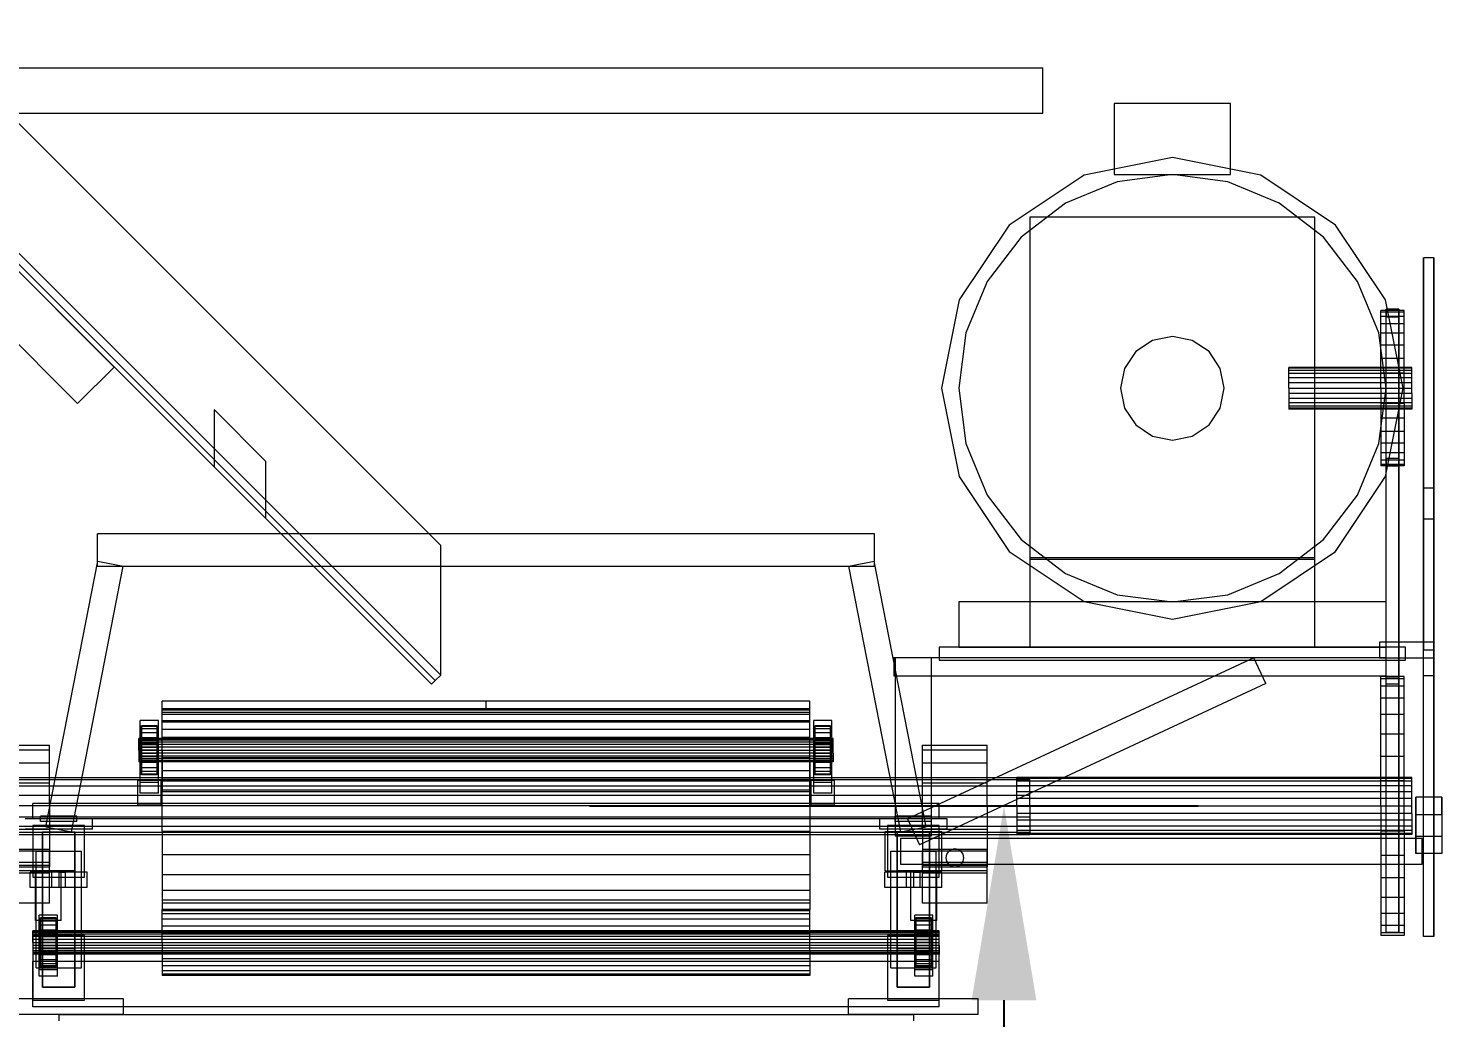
# Model space of a CAD drawing. Header units: millimetres. Extents: x -2500 to 58855, y -53268 to 6837.
# Drawn here: x 57764 to 58855, y 336 to 1100 of the extents above; entities that cross this region are included whole.
import ezdxf

# ---------------------------------------------------------------- set-up
doc = ezdxf.new("R2010")
doc.units = ezdxf.units.MM
for name, color, linetype, lineweight in [('COTAS_R', 1, 'Continuous', 0), ('lateral_C04', 7, 'Continuous', 0), ('lateral_secador', 7, 'Continuous', 0)]:
    doc.layers.add(name, color=color, linetype=linetype, lineweight=lineweight)
doc.dimstyles.new('R19_100', dxfattribs={"dimtxt": 250, "dimasz": 150, "dimexe": 150, "dimexo": 80, "dimgap": 100, "dimtad": 1, "dimtih": 1, "dimtoh": 1, "dimdsep": 46, "dimcen": 0.09, "dimadec": 0, "dimazin": 0, "dimtfac": 1, "dimtdec": 4, "dimtofl": 0, "dimtmove": 0, "dimatfit": 3, "dimfxl": 1, "dimtolj": 1, "dimtzin": 0, "dimarcsym": 0})

# ---------------------------------------------------------------- blocks, each defined once
blk = doc.blocks.new('*D12')
at = {"layer": 'COTAS_R', "color": 0, "lineweight": -2, "transparency": 16777216}
for p, q in [((58197.1, 500), (58667.1, 500)), ((58517.1, 150), (58517.1, 350)), ((58197.1, 0), (58667.1, 0))]:
    blk.add_line(p, q, dxfattribs=at)
at = {"layer": 'COTAS_R', "color": 0, "transparency": 16777216}
for points in [[(58492.1, 350), (58542.1, 350), (58517.1, 500)], [(58492.1, 150), (58542.1, 150), (58517.1, 0)]]:
    blk.add_solid(points, dxfattribs=at)
at = {"layer": 'Defpoints', "color": 0, "transparency": 16777216}
for p in [(58117.1, 500), (58517.1, 500), (58117.1, 0)]:
    blk.add_point(p, dxfattribs=at)
blk = doc.blocks.new('*D13')
at = {"layer": 'COTAS_R', "color": 0, "lineweight": -2, "transparency": 16777216}
for p, q in [((58197.1, 500), (58667.1, 500)), ((58517.1, 150), (58517.1, 350)), ((58197.1, 0), (58667.1, 0))]:
    blk.add_line(p, q, dxfattribs=at)
at = {"layer": 'COTAS_R', "color": 0, "transparency": 16777216}
for points in [[(58492.1, 350), (58542.1, 350), (58517.1, 500)], [(58492.1, 150), (58542.1, 150), (58517.1, 0)]]:
    blk.add_solid(points, dxfattribs=at)
at = {"layer": 'Defpoints', "color": 0, "transparency": 16777216}
for p in [(58117.1, 500), (58517.1, 500), (58117.1, 0)]:
    blk.add_point(p, dxfattribs=at)

msp = doc.modelspace()

# ---------------------------------------------------------------- linework, layer by layer
at = {"layer": 'lateral_C04'}
for p, q in [((58692.116, 1042.5), (58602.116, 1042.5)), ((58602.116, 1042.5), (58602.116, 987.5)), ((58692.116, 987.5), (58692.116, 1042.5)), ((58647.116, 1000.7), (58578.922, 987.135)), ((58715.31, 987.135), (58647.116, 1000.7)), ((58578.922, 987.135), (58521.109, 948.506)), ((58602.116, 987.5), (58692.116, 987.5)), ((58647.116, 987.5), (58604.411, 981.878)), ((58689.821, 981.878), (58647.116, 987.5)), ((58773.122, 948.506), (58715.31, 987.135)), ((58604.411, 981.878), (58564.616, 965.394)), ((58729.616, 965.394), (58689.821, 981.878)), ((58564.616, 965.394), (58530.443, 939.173)), ((58763.788, 939.173), (58729.616, 965.394)), ((58757.116, 954.5), (58537.116, 954.5)), ((58537.116, 954.5), (58537.116, 690.5)), ((58757.116, 690.5), (58757.116, 954.5)), ((58521.109, 948.506), (58482.481, 890.694)), ((58530.443, 939.173), (58504.222, 905)), ((58790.01, 905), (58763.788, 939.173)), ((58811.751, 890.694), (58773.122, 948.506)), ((58841.116, 923.259), (58841.116, 721.741)), ((58849.116, 923.259), (58841.116, 923.259)), ((58841.116, 600.759), (58841.116, 923.259)), ((58849.116, 721.741), (58849.116, 923.259)), ((58849.116, 923.259), (58849.116, 600.759)), ((58504.222, 905), (58487.738, 865.205)), ((58806.494, 865.205), (58790.01, 905)), ((58482.481, 890.694), (58468.916, 822.5)), ((58825.316, 822.5), (58811.751, 890.694)), ((58808.116, 881.347), (58808.116, 882.5)), ((58826.116, 882.5), (58808.116, 882.5)), ((58808.116, 877.933), (58808.116, 881.347)), ((58826.116, 881.347), (58808.116, 881.347)), ((58808.116, 872.388), (58808.116, 877.933)), ((58826.116, 877.933), (58808.116, 877.933)), ((58812.116, 883.537), (58812.116, 877.724)), ((58822.116, 883.537), (58812.116, 883.537)), ((58812.116, 599.791), (58812.116, 883.537)), ((58812.116, 877.724), (58822.116, 877.724)), ((58812.116, 593.978), (58812.116, 877.724)), ((58822.116, 877.724), (58822.116, 883.537)), ((58822.116, 883.537), (58822.116, 599.791)), ((58822.116, 593.978), (58822.116, 877.724)), ((58826.116, 881.347), (58826.116, 882.5)), ((58826.116, 877.933), (58826.116, 881.347)), ((58826.116, 872.388), (58826.116, 877.933)), ((58487.738, 865.205), (58482.116, 822.5)), ((58647.116, 862.5), (58631.809, 859.455)), ((58662.423, 859.455), (58647.116, 862.5)), ((58812.116, 822.5), (58806.494, 865.205)), ((58808.116, 864.926), (58808.116, 872.388)), ((58826.116, 872.388), (58808.116, 872.388)), ((58808.116, 855.834), (58808.116, 864.926)), ((58826.116, 864.926), (58808.116, 864.926)), ((58826.116, 864.926), (58826.116, 872.388)), ((58826.116, 855.834), (58826.116, 864.926)), ((58631.809, 859.455), (58618.832, 850.784)), ((58675.4, 850.784), (58662.423, 859.455)), ((58808.116, 845.461), (58808.116, 855.834)), ((58826.116, 855.834), (58808.116, 855.834)), ((58826.116, 845.461), (58826.116, 855.834)), ((58618.832, 850.784), (58610.161, 837.807)), ((58684.071, 837.807), (58675.4, 850.784)), ((58808.116, 834.205), (58808.116, 845.461)), ((58826.116, 845.461), (58808.116, 845.461)), ((58826.116, 834.205), (58826.116, 845.461)), ((58610.161, 837.807), (58607.116, 822.5)), ((58687.116, 822.5), (58684.071, 837.807)), ((58737.116, 837.955), (58737.116, 838.5)), ((58832.116, 838.5), (58737.116, 838.5)), ((58737.116, 836.356), (58737.116, 837.955)), ((58832.116, 837.955), (58737.116, 837.955)), ((58737.116, 833.814), (58737.116, 836.356)), ((58832.116, 836.356), (58737.116, 836.356)), ((58737.116, 830.5), (58737.116, 833.814)), ((58832.116, 833.814), (58737.116, 833.814)), ((58737.116, 826.641), (58737.116, 830.5)), ((58832.116, 830.5), (58737.116, 830.5)), ((58808.116, 822.5), (58808.116, 834.205)), ((58826.116, 834.205), (58808.116, 834.205)), ((58826.116, 822.5), (58826.116, 834.205)), ((58832.116, 837.955), (58832.116, 838.5)), ((58832.116, 836.356), (58832.116, 837.955)), ((58832.116, 833.814), (58832.116, 836.356)), ((58832.116, 830.5), (58832.116, 833.814)), ((58832.116, 826.641), (58832.116, 830.5)), ((58468.916, 822.5), (58482.481, 754.306)), ((58482.116, 822.5), (58487.738, 779.795)), ((58607.116, 822.5), (58610.161, 807.193)), ((58684.071, 807.193), (58687.116, 822.5)), ((58737.116, 822.5), (58737.116, 826.641)), ((58832.116, 826.641), (58737.116, 826.641)), ((58737.116, 822.5), (58737.116, 818.359)), ((58737.116, 822.5), (58832.116, 822.5)), ((58806.494, 779.795), (58812.116, 822.5)), ((58808.116, 822.5), (58808.116, 810.795)), ((58808.116, 822.5), (58826.116, 822.5)), ((58811.751, 754.306), (58825.316, 822.5)), ((58826.116, 810.795), (58826.116, 822.5)), ((58832.116, 822.5), (58832.116, 826.641)), ((58832.116, 818.359), (58832.116, 822.5)), ((58737.116, 818.359), (58737.116, 814.5)), ((58832.116, 818.359), (58737.116, 818.359)), ((58737.116, 814.5), (58737.116, 811.186)), ((58832.116, 814.5), (58737.116, 814.5)), ((58737.116, 811.186), (58737.116, 808.644)), ((58832.116, 811.186), (58737.116, 811.186)), ((58737.116, 808.644), (58737.116, 807.045)), ((58832.116, 808.644), (58737.116, 808.644)), ((58808.116, 810.795), (58808.116, 799.539)), ((58826.116, 810.795), (58808.116, 810.795)), ((58826.116, 810.795), (58826.116, 799.539)), ((58832.116, 818.359), (58832.116, 814.5)), ((58832.116, 814.5), (58832.116, 811.186)), ((58832.116, 811.186), (58832.116, 808.644)), ((58832.116, 808.644), (58832.116, 807.045)), ((58610.161, 807.193), (58618.832, 794.216)), ((58675.4, 794.216), (58684.071, 807.193)), ((58737.116, 807.045), (58737.116, 806.5)), ((58832.116, 807.045), (58737.116, 807.045)), ((58832.116, 806.5), (58737.116, 806.5)), ((58808.116, 799.539), (58808.116, 789.166)), ((58826.116, 799.539), (58808.116, 799.539)), ((58826.116, 799.539), (58826.116, 789.166)), ((58832.116, 807.045), (58832.116, 806.5)), ((58618.832, 794.216), (58631.809, 785.545)), ((58662.423, 785.545), (58675.4, 794.216)), ((58808.116, 789.166), (58808.116, 780.074)), ((58826.116, 789.166), (58808.116, 789.166)), ((58826.116, 789.166), (58826.116, 780.074)), ((58487.738, 779.795), (58504.222, 740)), ((58631.809, 785.545), (58647.116, 782.5)), ((58647.116, 782.5), (58662.423, 785.545)), ((58790.01, 740), (58806.494, 779.795)), ((58808.116, 780.074), (58808.116, 772.612)), ((58826.116, 780.074), (58808.116, 780.074)), ((58826.116, 780.074), (58826.116, 772.612)), ((58808.116, 772.612), (58808.116, 767.067)), ((58826.116, 772.612), (58808.116, 772.612)), ((58808.116, 767.067), (58808.116, 763.653)), ((58826.116, 767.067), (58808.116, 767.067)), ((58812.116, 768.395), (58812.116, 762.7)), ((58822.116, 768.395), (58812.116, 768.395)), ((58812.116, 407.927), (58812.116, 768.395)), ((58822.116, 762.7), (58822.116, 768.395)), ((58822.116, 768.395), (58822.116, 407.927)), ((58826.116, 772.612), (58826.116, 767.067)), ((58826.116, 767.067), (58826.116, 763.653)), ((58482.481, 754.306), (58521.109, 696.494)), ((58773.122, 696.494), (58811.751, 754.306)), ((58808.116, 763.653), (58808.116, 762.5)), ((58826.116, 763.653), (58808.116, 763.653)), ((58826.116, 762.5), (58808.116, 762.5)), ((58812.116, 762.7), (58822.116, 762.7)), ((58812.116, 402.232), (58812.116, 762.7)), ((58822.116, 402.232), (58822.116, 762.7)), ((58826.116, 763.653), (58826.116, 762.5)), ((58849.116, 745.5), (58841.116, 745.5)), ((58841.116, 745.5), (58841.116, 620.5)), ((58849.116, 620.5), (58849.116, 745.5)), ((58504.222, 740), (58530.443, 705.827)), ((58763.788, 705.827), (58790.01, 740)), ((58841.116, 721.741), (58849.116, 721.741)), ((58841.116, 399.241), (58841.116, 721.741)), ((58849.116, 399.241), (58849.116, 721.741)), ((58417.116, 710), (57817.116, 710)), ((57817.116, 685), (57817.116, 710)), ((58417.116, 685), (58417.116, 710)), ((58530.443, 705.827), (58564.616, 679.606)), ((58729.616, 679.606), (58763.788, 705.827)), ((57777.301, 483.915), (57817.301, 688.915)), ((57817.301, 688.915), (57836.931, 685.085)), ((58397.301, 685.085), (58416.931, 688.915)), ((58456.931, 483.915), (58416.931, 688.915)), ((58521.109, 696.494), (58578.922, 657.865)), ((58757.116, 691.5), (58537.116, 691.5)), ((58537.116, 691.5), (58537.116, 622.5)), ((58537.116, 690.5), (58757.116, 690.5)), ((58715.31, 657.865), (58773.122, 696.494)), ((58757.116, 622.5), (58757.116, 691.5)), ((57796.931, 480.085), (57836.931, 685.085)), ((58417.116, 685), (57817.116, 685)), ((58437.301, 480.085), (58397.301, 685.085)), ((58564.616, 679.606), (58604.411, 663.122)), ((58689.821, 663.122), (58729.616, 679.606)), ((58812.116, 657.5), (58482.116, 657.5)), ((58482.116, 657.5), (58482.116, 622.5)), ((58578.922, 657.865), (58647.116, 644.3)), ((58604.411, 663.122), (58647.116, 657.5)), ((58647.116, 657.5), (58689.821, 663.122)), ((58647.116, 644.3), (58715.31, 657.865)), ((58812.116, 622.5), (58812.116, 657.5)), ((58827.116, 622.5), (58467.116, 622.5)), ((58467.116, 622.5), (58467.116, 612.5)), ((58482.116, 622.5), (58812.116, 622.5)), ((58537.116, 622.5), (58757.116, 622.5)), ((58849.116, 626.5), (58807.116, 626.5)), ((58807.116, 626.5), (58807.116, 614.5)), ((58827.116, 612.5), (58827.116, 622.5)), ((58849.116, 614.5), (58849.116, 626.5)), ((58812.116, 614.5), (58432.116, 614.5)), ((58432.116, 614.5), (58432.116, 600.5)), ((58461.116, 614.5), (58433.116, 614.5)), ((58433.116, 614.5), (58433.116, 477)), ((58709.974, 614.473), (58442.474, 489.973)), ((58461.116, 477), (58461.116, 614.5)), ((58467.116, 612.5), (58827.116, 612.5)), ((58719.257, 594.527), (58709.974, 614.473)), ((58807.116, 614.5), (58849.116, 614.5)), ((58812.116, 600.5), (58812.116, 614.5)), ((58841.116, 620.5), (58849.116, 620.5)), ((58432.116, 600.5), (58812.116, 600.5)), ((58841.116, 399.241), (58841.116, 600.759)), ((58841.116, 600.759), (58849.116, 600.759)), ((58849.116, 600.759), (58849.116, 399.241)), ((58719.257, 594.527), (58451.757, 470.027)), ((58808.116, 598.079), (58808.116, 600)), ((58826.116, 600), (58808.116, 600)), ((58808.116, 592.388), (58808.116, 598.079)), ((58826.116, 598.079), (58808.116, 598.079)), ((58808.116, 583.147), (58808.116, 592.388)), ((58826.116, 592.388), (58808.116, 592.388)), ((58812.116, 593.978), (58812.116, 599.791)), ((58812.116, 599.791), (58822.116, 599.791)), ((58822.116, 593.978), (58812.116, 593.978)), ((58822.116, 599.791), (58822.116, 593.978)), ((58826.116, 598.079), (58826.116, 600)), ((58826.116, 592.388), (58826.116, 598.079)), ((58826.116, 583.147), (58826.116, 592.388)), ((58117.116, 581), (57867.116, 581)), ((57867.116, 575), (57867.116, 581)), ((58367.116, 581), (58117.116, 581)), ((58117.116, 575), (58117.116, 581)), ((58367.116, 575), (58367.116, 581)), ((58808.116, 570.711), (58808.116, 583.147)), ((58826.116, 583.147), (58808.116, 583.147)), ((58826.116, 570.711), (58826.116, 583.147)), ((58117.116, 575), (57867.116, 575)), ((57867.116, 572.444), (57867.116, 575)), ((57867.116, 575), (58367.116, 575)), ((57867.116, 573.91), (57867.116, 575)), ((57867.116, 570.713), (57867.116, 573.91)), ((58367.116, 573.91), (57867.116, 573.91)), ((57867.116, 564.952), (57867.116, 572.444)), ((57867.116, 572.444), (58367.116, 572.444)), ((57867.116, 565.627), (57867.116, 570.713)), ((58367.116, 570.713), (57867.116, 570.713)), ((58367.116, 575), (58117.116, 575)), ((58367.116, 572.444), (58367.116, 575)), ((58367.116, 573.91), (58367.116, 575)), ((58367.116, 570.713), (58367.116, 573.91)), ((58367.116, 564.952), (58367.116, 572.444)), ((58367.116, 565.627), (58367.116, 570.713)), ((58808.116, 555.557), (58808.116, 570.711)), ((58826.116, 570.711), (58808.116, 570.711)), ((58826.116, 555.557), (58826.116, 570.711)), ((57864.116, 566), (57850.116, 566)), ((57850.116, 518), (57850.116, 566)), ((57851.116, 561.353), (57851.116, 562)), ((57851.116, 562), (57851.116, 552)), ((57863.116, 562), (57851.116, 562)), ((57851.116, 559.454), (57851.116, 561.353)), ((57851.116, 561.353), (57851.116, 551.693)), ((57863.116, 561.353), (57851.116, 561.353)), ((57851.116, 556.435), (57851.116, 559.454)), ((57851.116, 559.454), (57851.116, 550.794)), ((57863.116, 559.454), (57851.116, 559.454)), ((57863.116, 552), (57863.116, 562)), ((57863.116, 562), (57863.116, 561.353)), ((57863.116, 551.693), (57863.116, 561.353)), ((57863.116, 561.353), (57863.116, 559.454)), ((57863.116, 550.794), (57863.116, 559.454)), ((57863.116, 559.454), (57863.116, 556.435)), ((57864.116, 518), (57864.116, 566)), ((57867.116, 559), (57867.116, 565.627)), ((58367.116, 565.627), (57867.116, 565.627)), ((57867.116, 553.033), (57867.116, 564.952)), ((57867.116, 564.952), (58367.116, 564.952)), ((57867.116, 551.282), (57867.116, 559)), ((58367.116, 559), (57867.116, 559)), ((58367.116, 559), (58367.116, 565.627)), ((58367.116, 553.033), (58367.116, 564.952)), ((58367.116, 551.282), (58367.116, 559)), ((58384.116, 566), (58370.116, 566)), ((58370.116, 518), (58370.116, 566)), ((58371.116, 561.353), (58371.116, 562)), ((58371.116, 562), (58371.116, 552)), ((58383.116, 562), (58371.116, 562)), ((58371.116, 559.454), (58371.116, 561.353)), ((58371.116, 561.353), (58371.116, 551.693)), ((58383.116, 561.353), (58371.116, 561.353)), ((58371.116, 556.435), (58371.116, 559.454)), ((58371.116, 559.454), (58371.116, 550.794)), ((58383.116, 559.454), (58371.116, 559.454)), ((58383.116, 552), (58383.116, 562)), ((58383.116, 562), (58383.116, 561.353)), ((58383.116, 551.693), (58383.116, 561.353)), ((58383.116, 561.353), (58383.116, 559.454)), ((58383.116, 550.794), (58383.116, 559.454)), ((58383.116, 559.454), (58383.116, 556.435)), ((58384.116, 518), (58384.116, 566)), ((57730.116, 547), (57780.116, 547)), ((57780.116, 543.422), (57780.116, 547)), ((57849.116, 551.693), (57849.116, 552)), ((58385.116, 552), (57849.116, 552)), ((57849.116, 550.794), (57849.116, 551.693)), ((58385.116, 551.693), (57849.116, 551.693)), ((57849.116, 549.364), (57849.116, 550.794)), ((58385.116, 550.794), (57849.116, 550.794)), ((57849.116, 547.5), (57849.116, 549.364)), ((58385.116, 549.364), (57849.116, 549.364)), ((57849.116, 545.329), (57849.116, 547.5)), ((58385.116, 547.5), (57849.116, 547.5)), ((57851.116, 552.5), (57851.116, 556.435)), ((57851.116, 556.435), (57851.116, 549.364)), ((57863.116, 556.435), (57851.116, 556.435)), ((57851.116, 547.918), (57851.116, 552.5)), ((57851.116, 552.5), (57851.116, 547.5)), ((57863.116, 552.5), (57851.116, 552.5)), ((57851.116, 552), (57851.116, 551.693)), ((57851.116, 552), (57863.116, 552)), ((57851.116, 551.693), (57851.116, 550.794)), ((57851.116, 551.693), (57863.116, 551.693)), ((57851.116, 550.794), (57851.116, 549.364)), ((57851.116, 550.794), (57863.116, 550.794)), ((57851.116, 549.364), (57851.116, 547.5)), ((57851.116, 549.364), (57863.116, 549.364)), ((57851.116, 543), (57851.116, 547.918)), ((57851.116, 547.918), (57851.116, 545.329)), ((57863.116, 547.918), (57851.116, 547.918)), ((57851.116, 547.5), (57851.116, 545.329)), ((57851.116, 547.5), (57863.116, 547.5)), ((57863.116, 549.364), (57863.116, 556.435)), ((57863.116, 556.435), (57863.116, 552.5)), ((57863.116, 547.5), (57863.116, 552.5)), ((57863.116, 552.5), (57863.116, 547.918)), ((57863.116, 551.693), (57863.116, 552)), ((57863.116, 550.794), (57863.116, 551.693)), ((57863.116, 549.364), (57863.116, 550.794)), ((57863.116, 547.5), (57863.116, 549.364)), ((57863.116, 545.329), (57863.116, 547.918)), ((57863.116, 547.918), (57863.116, 543)), ((57863.116, 545.329), (57863.116, 547.5)), ((57867.116, 537.5), (57867.116, 553.033)), ((57867.116, 553.033), (58367.116, 553.033)), ((57867.116, 543), (57867.116, 551.282)), ((58367.116, 551.282), (57867.116, 551.282)), ((58367.116, 537.5), (58367.116, 553.033)), ((58367.116, 543), (58367.116, 551.282)), ((58371.116, 552.5), (58371.116, 556.435)), ((58371.116, 556.435), (58371.116, 549.364)), ((58383.116, 556.435), (58371.116, 556.435)), ((58371.116, 547.918), (58371.116, 552.5)), ((58371.116, 552.5), (58371.116, 547.5)), ((58383.116, 552.5), (58371.116, 552.5)), ((58371.116, 552), (58371.116, 551.693)), ((58371.116, 552), (58383.116, 552)), ((58371.116, 551.693), (58371.116, 550.794)), ((58371.116, 551.693), (58383.116, 551.693)), ((58371.116, 550.794), (58371.116, 549.364)), ((58371.116, 550.794), (58383.116, 550.794)), ((58371.116, 549.364), (58371.116, 547.5)), ((58371.116, 549.364), (58383.116, 549.364)), ((58371.116, 543), (58371.116, 547.918)), ((58371.116, 547.918), (58371.116, 545.329)), ((58383.116, 547.918), (58371.116, 547.918)), ((58371.116, 547.5), (58371.116, 545.329)), ((58371.116, 547.5), (58383.116, 547.5)), ((58383.116, 549.364), (58383.116, 556.435)), ((58383.116, 556.435), (58383.116, 552.5)), ((58383.116, 547.5), (58383.116, 552.5)), ((58383.116, 552.5), (58383.116, 547.918)), ((58383.116, 551.693), (58383.116, 552)), ((58383.116, 550.794), (58383.116, 551.693)), ((58383.116, 549.364), (58383.116, 550.794)), ((58383.116, 547.5), (58383.116, 549.364)), ((58383.116, 545.329), (58383.116, 547.918)), ((58383.116, 547.918), (58383.116, 543)), ((58383.116, 545.329), (58383.116, 547.5)), ((58385.116, 551.693), (58385.116, 552)), ((58385.116, 550.794), (58385.116, 551.693)), ((58385.116, 549.364), (58385.116, 550.794)), ((58385.116, 547.5), (58385.116, 549.364)), ((58385.116, 545.329), (58385.116, 547.5)), ((58454.116, 543.422), (58454.116, 547)), ((58454.116, 547), (58504.116, 547)), ((58504.116, 543.422), (58504.116, 547)), ((58808.116, 538.268), (58808.116, 555.557)), ((58826.116, 555.557), (58808.116, 555.557)), ((58826.116, 538.268), (58826.116, 555.557)), ((57730.116, 543.422), (57780.116, 543.422)), ((57780.116, 533.234), (57780.116, 543.422)), ((57849.116, 543), (57849.116, 545.329)), ((58385.116, 545.329), (57849.116, 545.329)), ((57849.116, 543), (57849.116, 540.671)), ((57849.116, 543), (58385.116, 543)), ((57849.116, 540.671), (57849.116, 538.5)), ((58385.116, 540.671), (57849.116, 540.671)), ((57849.116, 538.5), (57849.116, 536.636)), ((58385.116, 538.5), (57849.116, 538.5)), ((57849.116, 536.636), (57849.116, 535.206)), ((58385.116, 536.636), (57849.116, 536.636)), ((57849.116, 535.206), (57849.116, 534.307)), ((58385.116, 535.206), (57849.116, 535.206)), ((57851.116, 545.329), (57851.116, 543)), ((57851.116, 545.329), (57863.116, 545.329)), ((57863.116, 543), (57851.116, 543)), ((57851.116, 543), (57851.116, 538.082)), ((57851.116, 540.671), (57851.116, 543)), ((57851.116, 538.082), (57851.116, 540.671)), ((57851.116, 540.671), (57863.116, 540.671)), ((57851.116, 538.5), (57851.116, 540.671)), ((57851.116, 533.5), (57851.116, 538.5)), ((57851.116, 538.5), (57863.116, 538.5)), ((57851.116, 536.636), (57851.116, 538.5)), ((57863.116, 538.082), (57851.116, 538.082)), ((57851.116, 538.082), (57851.116, 533.5)), ((57851.116, 529.565), (57851.116, 536.636)), ((57851.116, 536.636), (57863.116, 536.636)), ((57851.116, 535.206), (57851.116, 536.636)), ((57851.116, 526.546), (57851.116, 535.206)), ((57851.116, 535.206), (57863.116, 535.206)), ((57851.116, 534.307), (57851.116, 535.206)), ((57863.116, 543), (57863.116, 545.329)), ((57863.116, 543), (57863.116, 540.671)), ((57863.116, 538.082), (57863.116, 543)), ((57863.116, 540.671), (57863.116, 538.082)), ((57863.116, 540.671), (57863.116, 538.5)), ((57863.116, 538.5), (57863.116, 533.5)), ((57863.116, 538.5), (57863.116, 536.636)), ((57863.116, 533.5), (57863.116, 538.082)), ((57863.116, 536.636), (57863.116, 529.565)), ((57863.116, 536.636), (57863.116, 535.206)), ((57863.116, 535.206), (57863.116, 526.546)), ((57863.116, 535.206), (57863.116, 534.307)), ((57867.116, 543), (57867.116, 534.718)), ((57867.116, 543), (58367.116, 543)), ((57867.116, 519.411), (57867.116, 537.5)), ((57867.116, 537.5), (58367.116, 537.5)), ((58367.116, 534.718), (58367.116, 543)), ((58367.116, 519.411), (58367.116, 537.5)), ((58371.116, 545.329), (58371.116, 543)), ((58371.116, 545.329), (58383.116, 545.329)), ((58383.116, 543), (58371.116, 543)), ((58371.116, 543), (58371.116, 538.082)), ((58371.116, 540.671), (58371.116, 543)), ((58371.116, 538.082), (58371.116, 540.671)), ((58371.116, 540.671), (58383.116, 540.671)), ((58371.116, 538.5), (58371.116, 540.671)), ((58371.116, 533.5), (58371.116, 538.5)), ((58371.116, 538.5), (58383.116, 538.5)), ((58371.116, 536.636), (58371.116, 538.5)), ((58383.116, 538.082), (58371.116, 538.082)), ((58371.116, 538.082), (58371.116, 533.5)), ((58371.116, 529.565), (58371.116, 536.636)), ((58371.116, 536.636), (58383.116, 536.636)), ((58371.116, 535.206), (58371.116, 536.636)), ((58371.116, 526.546), (58371.116, 535.206)), ((58371.116, 535.206), (58383.116, 535.206)), ((58371.116, 534.307), (58371.116, 535.206)), ((58383.116, 543), (58383.116, 545.329)), ((58383.116, 543), (58383.116, 540.671)), ((58383.116, 538.082), (58383.116, 543)), ((58383.116, 540.671), (58383.116, 538.082)), ((58383.116, 540.671), (58383.116, 538.5)), ((58383.116, 538.5), (58383.116, 533.5)), ((58383.116, 538.5), (58383.116, 536.636)), ((58383.116, 533.5), (58383.116, 538.082)), ((58383.116, 536.636), (58383.116, 529.565)), ((58383.116, 536.636), (58383.116, 535.206)), ((58383.116, 535.206), (58383.116, 526.546)), ((58383.116, 535.206), (58383.116, 534.307)), ((58385.116, 543), (58385.116, 545.329)), ((58385.116, 540.671), (58385.116, 543)), ((58385.116, 540.671), (58385.116, 538.5)), ((58385.116, 538.5), (58385.116, 536.636)), ((58385.116, 536.636), (58385.116, 535.206)), ((58385.116, 535.206), (58385.116, 534.307)), ((58454.116, 533.234), (58454.116, 543.422)), ((58454.116, 543.422), (58504.116, 543.422)), ((58504.116, 533.234), (58504.116, 543.422)), ((58808.116, 519.509), (58808.116, 538.268)), ((58826.116, 538.268), (58808.116, 538.268)), ((58826.116, 519.509), (58826.116, 538.268)), ((57730.116, 533.234), (57780.116, 533.234)), ((57780.116, 517.986), (57780.116, 533.234)), ((57849.116, 534.307), (57849.116, 534)), ((58385.116, 534.307), (57849.116, 534.307)), ((58385.116, 534), (57849.116, 534)), ((57851.116, 524.647), (57851.116, 534.307)), ((57851.116, 534.307), (57863.116, 534.307)), ((57851.116, 534), (57851.116, 534.307)), ((57851.116, 524), (57851.116, 534)), ((57851.116, 534), (57863.116, 534)), ((57863.116, 533.5), (57851.116, 533.5)), ((57851.116, 533.5), (57851.116, 529.565)), ((57863.116, 529.565), (57851.116, 529.565)), ((57851.116, 529.565), (57851.116, 526.546)), ((57863.116, 526.546), (57851.116, 526.546)), ((57851.116, 526.546), (57851.116, 524.647)), ((57863.116, 524.647), (57851.116, 524.647)), ((57851.116, 524.647), (57851.116, 524)), ((57863.116, 524), (57851.116, 524)), ((57863.116, 534.307), (57863.116, 524.647)), ((57863.116, 534.307), (57863.116, 534)), ((57863.116, 534), (57863.116, 524)), ((57863.116, 529.565), (57863.116, 533.5)), ((57863.116, 526.546), (57863.116, 529.565)), ((57863.116, 524.647), (57863.116, 526.546)), ((57863.116, 524), (57863.116, 524.647)), ((57867.116, 534.718), (57867.116, 527)), ((58367.116, 534.718), (57867.116, 534.718)), ((57867.116, 527), (57867.116, 520.373)), ((58367.116, 527), (57867.116, 527)), ((58367.116, 534.718), (58367.116, 527)), ((58367.116, 527), (58367.116, 520.373)), ((58371.116, 524.647), (58371.116, 534.307)), ((58371.116, 534.307), (58383.116, 534.307)), ((58371.116, 534), (58371.116, 534.307)), ((58371.116, 524), (58371.116, 534)), ((58371.116, 534), (58383.116, 534)), ((58383.116, 533.5), (58371.116, 533.5)), ((58371.116, 533.5), (58371.116, 529.565)), ((58383.116, 529.565), (58371.116, 529.565)), ((58371.116, 529.565), (58371.116, 526.546)), ((58383.116, 526.546), (58371.116, 526.546)), ((58371.116, 526.546), (58371.116, 524.647)), ((58383.116, 524.647), (58371.116, 524.647)), ((58371.116, 524.647), (58371.116, 524)), ((58383.116, 524), (58371.116, 524)), ((58383.116, 534.307), (58383.116, 524.647)), ((58383.116, 534.307), (58383.116, 534)), ((58383.116, 534), (58383.116, 524)), ((58383.116, 529.565), (58383.116, 533.5)), ((58383.116, 526.546), (58383.116, 529.565)), ((58383.116, 524.647), (58383.116, 526.546)), ((58383.116, 524), (58383.116, 524.647)), ((58385.116, 534.307), (58385.116, 534)), ((58454.116, 517.986), (58454.116, 533.234)), ((58454.116, 533.234), (58504.116, 533.234)), ((58504.116, 517.986), (58504.116, 533.234)), ((57697.116, 522), (58537.116, 522)), ((57697.116, 520.325), (58537.116, 520.325)), ((57697.116, 515.556), (58537.116, 515.556)), ((57730.116, 517.986), (57780.116, 517.986)), ((57780.116, 500), (57780.116, 517.986)), ((57848.116, 520), (57866.116, 520)), ((57848.116, 501), (57848.116, 520)), ((57864.116, 520), (57850.116, 520)), ((57850.116, 510), (57850.116, 520)), ((57864.116, 518), (57850.116, 518)), ((57864.116, 510), (57864.116, 520)), ((57866.116, 501), (57866.116, 520)), ((57867.116, 520.373), (57867.116, 515.287)), ((58367.116, 520.373), (57867.116, 520.373)), ((57867.116, 500), (57867.116, 519.411)), ((57867.116, 519.411), (58367.116, 519.411)), ((57867.116, 515.287), (57867.116, 512.09)), ((58367.116, 515.287), (57867.116, 515.287)), ((58367.116, 520.373), (58367.116, 515.287)), ((58367.116, 500), (58367.116, 519.411)), ((58367.116, 515.287), (58367.116, 512.09)), ((58368.116, 520), (58386.116, 520)), ((58368.116, 501), (58368.116, 520)), ((58384.116, 520), (58370.116, 520)), ((58370.116, 510), (58370.116, 520)), ((58384.116, 518), (58370.116, 518)), ((58384.116, 510), (58384.116, 520)), ((58386.116, 501), (58386.116, 520)), ((58454.116, 500), (58454.116, 517.986)), ((58454.116, 517.986), (58504.116, 517.986)), ((58504.116, 500), (58504.116, 517.986)), ((58527.116, 521.25), (58527.116, 522)), ((58832.116, 522), (58527.116, 522)), ((58527.116, 519.053), (58527.116, 521.25)), ((58832.116, 521.25), (58527.116, 521.25)), ((58527.116, 515.556), (58527.116, 519.053)), ((58832.116, 519.053), (58527.116, 519.053)), ((58527.116, 511), (58527.116, 515.556)), ((58832.116, 515.556), (58527.116, 515.556)), ((58537.116, 520.325), (58537.116, 522)), ((58537.116, 515.556), (58537.116, 520.325)), ((58537.116, 508.419), (58537.116, 515.556)), ((58808.116, 500), (58808.116, 519.509)), ((58826.116, 519.509), (58808.116, 519.509)), ((58826.116, 500), (58826.116, 519.509)), ((58832.116, 521.25), (58832.116, 522)), ((58832.116, 519.053), (58832.116, 521.25)), ((58832.116, 515.556), (58832.116, 519.053)), ((58832.116, 511), (58832.116, 515.556)), ((57697.116, 508.419), (58537.116, 508.419)), ((57864.116, 510), (57850.116, 510)), ((57867.116, 512.09), (57867.116, 511)), ((58367.116, 512.09), (57867.116, 512.09)), ((58367.116, 511), (57867.116, 511)), ((58367.116, 512.09), (58367.116, 511)), ((58384.116, 510), (58370.116, 510)), ((58527.116, 505.694), (58527.116, 511)), ((58832.116, 511), (58527.116, 511)), ((58527.116, 500), (58527.116, 505.694)), ((58832.116, 505.694), (58527.116, 505.694)), ((58537.116, 500), (58537.116, 508.419)), ((58832.116, 505.694), (58832.116, 511)), ((58832.116, 500), (58832.116, 505.694)), ((58855.116, 506.69), (58835.116, 506.69)), ((58835.116, 506.69), (58835.116, 493.31)), ((58835.116, 476.69), (58835.116, 506.69)), ((58855.116, 493.31), (58855.116, 506.69)), ((58855.116, 506.69), (58855.116, 476.69)), ((58537.116, 500), (57697.116, 500)), ((57697.116, 491.581), (58537.116, 491.581)), ((57780.116, 500), (57730.116, 500)), ((58467.116, 502), (57767.116, 502)), ((57767.116, 490), (57767.116, 502)), ((57801.116, 492), (57773.116, 492)), ((57773.116, 488), (57773.116, 492)), ((57780.116, 500), (57780.116, 482.014)), ((57801.116, 488), (57801.116, 492)), ((57848.116, 501), (57866.116, 501)), ((57867.116, 480.589), (57867.116, 500)), ((58367.116, 500), (57867.116, 500)), ((58367.116, 500), (58367.116, 480.589)), ((58368.116, 501), (58386.116, 501)), ((58461.116, 492), (58433.116, 492)), ((58433.116, 488), (58433.116, 492)), ((58454.116, 482.014), (58454.116, 500)), ((58504.116, 500), (58454.116, 500)), ((58461.116, 488), (58461.116, 492)), ((58467.116, 490), (58467.116, 502)), ((58504.116, 500), (58504.116, 482.014)), ((58527.116, 500), (58527.116, 494.306)), ((58527.116, 500), (58832.116, 500)), ((58527.116, 494.306), (58527.116, 489)), ((58832.116, 494.306), (58527.116, 494.306)), ((58537.116, 500), (58537.116, 491.581)), ((58537.116, 491.581), (58537.116, 484.444)), ((58808.116, 500), (58808.116, 480.491)), ((58808.116, 500), (58826.116, 500)), ((58826.116, 480.491), (58826.116, 500)), ((58832.116, 494.306), (58832.116, 500)), ((58832.116, 494.306), (58832.116, 489)), ((58835.116, 493.31), (58855.116, 493.31)), ((58835.116, 493.31), (58835.116, 463.31)), ((58855.116, 493.31), (58855.116, 463.31)), ((57697.116, 484.444), (58537.116, 484.444)), ((57730.116, 482.014), (57780.116, 482.014)), ((57813.116, 490), (57761.116, 490)), ((57813.116, 482), (57761.116, 482)), ((58467.116, 490), (57767.116, 490)), ((57767.116, 485), (57767.116, 445)), ((57807.116, 485), (57767.116, 485)), ((57801.116, 488), (57773.116, 488)), ((57777.301, 483.915), (57796.931, 480.085)), ((57780.116, 482.014), (57780.116, 466.766)), ((57807.116, 445), (57807.116, 485)), ((57813.116, 482), (57813.116, 490)), ((57867.116, 480.589), (57867.116, 462.5)), ((57867.116, 480.589), (58367.116, 480.589)), ((58367.116, 480.589), (58367.116, 462.5)), ((58473.116, 490), (58421.116, 490)), ((58421.116, 482), (58421.116, 490)), ((58473.116, 482), (58421.116, 482)), ((58427.116, 485), (58427.116, 445)), ((58467.116, 485), (58427.116, 485)), ((58461.116, 488), (58433.116, 488)), ((58437.301, 480.085), (58456.931, 483.915)), ((58442.474, 489.973), (58451.757, 470.027)), ((58454.116, 482.014), (58454.116, 466.766)), ((58454.116, 482.014), (58504.116, 482.014)), ((58467.116, 445), (58467.116, 485)), ((58473.116, 482), (58473.116, 490)), ((58504.116, 482.014), (58504.116, 466.766)), ((58527.116, 489), (58527.116, 484.444)), ((58832.116, 489), (58527.116, 489)), ((58527.116, 484.444), (58527.116, 480.947)), ((58832.116, 484.444), (58527.116, 484.444)), ((58527.116, 480.947), (58527.116, 478.75)), ((58832.116, 480.947), (58527.116, 480.947)), ((58537.116, 484.444), (58537.116, 479.675)), ((58808.116, 480.491), (58808.116, 461.732)), ((58826.116, 480.491), (58808.116, 480.491)), ((58826.116, 480.491), (58826.116, 461.732)), ((58832.116, 489), (58832.116, 484.444)), ((58832.116, 484.444), (58832.116, 480.947)), ((58832.116, 480.947), (58832.116, 478.75)), ((57697.116, 479.675), (58537.116, 479.675)), ((57697.116, 478), (58537.116, 478)), ((57774.616, 479.958), (57799.616, 479.958)), ((57774.616, 450.042), (57774.616, 479.958)), ((57774.616, 479.958), (57774.616, 389.958)), ((57774.616, 479.893), (57774.616, 450.107)), ((57799.616, 479.893), (57774.616, 479.893)), ((57774.616, 389.893), (57774.616, 479.893)), ((57799.616, 479.958), (57799.616, 450.042)), ((57799.616, 389.958), (57799.616, 479.958)), ((57799.616, 450.107), (57799.616, 479.893)), ((57799.616, 479.893), (57799.616, 389.893)), ((58469.116, 480), (58425.116, 480)), ((58425.116, 480), (58425.116, 450)), ((58433.116, 477), (58461.116, 477)), ((58434.616, 479.958), (58459.616, 479.958)), ((58434.616, 450.042), (58434.616, 479.958)), ((58434.616, 479.958), (58434.616, 389.958)), ((58434.616, 479.893), (58434.616, 450.107)), ((58459.616, 479.893), (58434.616, 479.893)), ((58434.616, 389.893), (58434.616, 479.893)), ((58840.116, 475), (58437.116, 475)), ((58437.116, 475), (58437.116, 455)), ((58459.616, 479.958), (58459.616, 450.042)), ((58459.616, 389.958), (58459.616, 479.958)), ((58459.616, 450.107), (58459.616, 479.893)), ((58459.616, 479.893), (58459.616, 389.893)), ((58469.116, 450), (58469.116, 480)), ((58527.116, 478.75), (58527.116, 478)), ((58832.116, 478.75), (58527.116, 478.75)), ((58832.116, 478), (58527.116, 478)), ((58537.116, 479.675), (58537.116, 478)), ((58832.116, 478.75), (58832.116, 478)), ((58835.116, 463.31), (58835.116, 476.69)), ((58835.116, 476.69), (58855.116, 476.69)), ((58840.116, 455), (58840.116, 475)), ((58855.116, 476.69), (58855.116, 463.31)), ((57730.116, 466.766), (57780.116, 466.766)), ((57780.116, 465), (57730.116, 465)), ((57769.616, 465), (57804.616, 465)), ((57769.616, 375), (57769.616, 465)), ((57780.116, 466.766), (57780.116, 456.578)), ((57780.116, 450), (57780.116, 465)), ((57804.616, 375), (57804.616, 465)), ((57867.116, 462.5), (57867.116, 446.967)), ((57867.116, 462.5), (58367.116, 462.5)), ((58367.116, 462.5), (58367.116, 446.967)), ((58429.616, 465), (58464.616, 465)), ((58429.616, 375), (58429.616, 465)), ((58454.116, 466.766), (58454.116, 456.578)), ((58454.116, 466.766), (58504.116, 466.766)), ((58504.116, 465), (58454.116, 465)), ((58454.116, 450), (58454.116, 465)), ((58464.616, 375), (58464.616, 465)), ((58472.649, 462.679), (58472.116, 460)), ((58472.116, 460), (58472.649, 457.321)), ((58474.166, 464.95), (58472.649, 462.679)), ((58476.437, 466.467), (58474.166, 464.95)), ((58479.116, 467), (58476.437, 466.467)), ((58481.795, 466.467), (58479.116, 467)), ((58484.066, 464.95), (58481.795, 466.467)), ((58485.583, 462.679), (58484.066, 464.95)), ((58486.116, 460), (58485.583, 462.679)), ((58485.583, 457.321), (58486.116, 460)), ((58504.116, 466.766), (58504.116, 456.578)), ((58504.116, 450), (58504.116, 465)), ((58808.116, 461.732), (58808.116, 444.443)), ((58826.116, 461.732), (58808.116, 461.732)), ((58826.116, 461.732), (58826.116, 444.443)), ((58855.116, 463.31), (58835.116, 463.31)), ((57730.116, 456.578), (57780.116, 456.578)), ((57780.116, 454), (57730.116, 454)), ((57730.116, 453), (57780.116, 453)), ((57780.116, 450), (57730.116, 450)), ((57780.116, 448), (57730.116, 448)), ((57809.116, 449), (57765.116, 449)), ((57765.116, 437), (57765.116, 449)), ((57789.116, 449), (57769.116, 449)), ((57769.116, 411.6), (57769.116, 449)), ((57774.616, 450.107), (57799.616, 450.107)), ((57774.616, 450.107), (57774.616, 360.107)), ((57799.616, 450.042), (57774.616, 450.042)), ((57774.616, 360.042), (57774.616, 450.042)), ((57780.116, 456.578), (57780.116, 453)), ((57780.116, 448), (57780.116, 454)), ((57780.116, 425), (57780.116, 450)), ((57787.116, 449), (57781.92, 449)), ((57781.92, 437), (57781.92, 449)), ((57787.116, 449), (57792.312, 449)), ((57787.116, 449), (57787.116, 437)), ((57789.116, 411.6), (57789.116, 449)), ((57792.312, 437), (57792.312, 449)), ((57799.616, 450.107), (57799.616, 360.107)), ((57799.616, 360.042), (57799.616, 450.042)), ((57809.116, 437), (57809.116, 449)), ((58425.116, 450), (58469.116, 450)), ((58469.116, 449), (58425.116, 449)), ((58425.116, 437), (58425.116, 449)), ((58434.616, 450.107), (58459.616, 450.107)), ((58434.616, 450.107), (58434.616, 360.107)), ((58459.616, 450.042), (58434.616, 450.042)), ((58434.616, 360.042), (58434.616, 450.042)), ((58437.116, 455), (58840.116, 455)), ((58447.116, 449), (58441.92, 449)), ((58441.92, 437), (58441.92, 449)), ((58465.116, 449), (58445.116, 449)), ((58445.116, 411.6), (58445.116, 449)), ((58447.116, 449), (58452.312, 449)), ((58447.116, 449), (58447.116, 437)), ((58452.312, 437), (58452.312, 449)), ((58454.116, 456.578), (58454.116, 453)), ((58454.116, 456.578), (58504.116, 456.578)), ((58504.116, 454), (58454.116, 454)), ((58454.116, 448), (58454.116, 454)), ((58454.116, 453), (58504.116, 453)), ((58504.116, 450), (58454.116, 450)), ((58454.116, 425), (58454.116, 450)), ((58504.116, 448), (58454.116, 448)), ((58459.616, 450.107), (58459.616, 360.107)), ((58459.616, 360.042), (58459.616, 450.042)), ((58465.116, 411.6), (58465.116, 449)), ((58469.116, 437), (58469.116, 449)), ((58472.649, 457.321), (58474.166, 455.05)), ((58474.166, 455.05), (58476.437, 453.533)), ((58476.437, 453.533), (58479.116, 453)), ((58479.116, 453), (58481.795, 453.533)), ((58481.795, 453.533), (58484.066, 455.05)), ((58484.066, 455.05), (58485.583, 457.321)), ((58504.116, 456.578), (58504.116, 453)), ((58504.116, 448), (58504.116, 454)), ((58504.116, 425), (58504.116, 450)), ((57809.116, 437), (57765.116, 437)), ((57767.116, 445), (57807.116, 445)), ((57787.116, 437), (57781.92, 437)), ((57792.312, 437), (57787.116, 437)), ((57867.116, 446.967), (57867.116, 435.048)), ((57867.116, 446.967), (58367.116, 446.967)), ((58367.116, 446.967), (58367.116, 435.048)), ((58469.116, 437), (58425.116, 437)), ((58427.116, 445), (58467.116, 445)), ((58447.116, 437), (58441.92, 437)), ((58452.312, 437), (58447.116, 437)), ((58808.116, 444.443), (58808.116, 429.289)), ((58826.116, 444.443), (58808.116, 444.443)), ((58826.116, 444.443), (58826.116, 429.289)), ((57867.116, 435.048), (57867.116, 427.556)), ((57867.116, 435.048), (58367.116, 435.048)), ((57867.116, 427.556), (57867.116, 425)), ((57867.116, 427.556), (58367.116, 427.556)), ((58367.116, 435.048), (58367.116, 427.556)), ((58367.116, 427.556), (58367.116, 425)), ((58808.116, 429.289), (58808.116, 416.853)), ((58826.116, 429.289), (58808.116, 429.289)), ((58826.116, 429.289), (58826.116, 416.853)), ((57780.116, 425), (57730.116, 425)), ((57786.116, 415.6), (57772.116, 415.6)), ((57772.116, 373.6), (57772.116, 415.6)), ((57786.116, 373.6), (57786.116, 415.6)), ((58367.116, 425), (57867.116, 425)), ((57867.116, 425), (57867.116, 420)), ((58367.116, 420), (57867.116, 420)), ((57867.116, 419.135), (57867.116, 420)), ((57867.116, 416.597), (57867.116, 419.135)), ((58367.116, 419.135), (57867.116, 419.135)), ((57867.116, 412.561), (57867.116, 416.597)), ((58367.116, 416.597), (57867.116, 416.597)), ((58367.116, 425), (58367.116, 420)), ((58367.116, 419.135), (58367.116, 420)), ((58367.116, 416.597), (58367.116, 419.135)), ((58367.116, 412.561), (58367.116, 416.597)), ((58462.116, 415.6), (58448.116, 415.6)), ((58448.116, 373.6), (58448.116, 415.6)), ((58504.116, 425), (58454.116, 425)), ((58462.116, 373.6), (58462.116, 415.6)), ((58808.116, 416.853), (58808.116, 407.612)), ((58826.116, 416.853), (58808.116, 416.853)), ((58826.116, 416.853), (58826.116, 407.612)), ((57789.116, 411.6), (57769.116, 411.6)), ((57773.116, 412.953), (57773.116, 413.6)), ((57773.116, 413.6), (57773.116, 403.6)), ((57785.116, 413.6), (57773.116, 413.6)), ((57773.116, 411.054), (57773.116, 412.953)), ((57773.116, 412.953), (57773.116, 403.293)), ((57785.116, 412.953), (57773.116, 412.953)), ((57773.116, 408.035), (57773.116, 411.054)), ((57773.116, 411.054), (57773.116, 402.394)), ((57785.116, 411.054), (57773.116, 411.054)), ((57773.116, 404.1), (57773.116, 408.035)), ((57773.116, 408.035), (57773.116, 400.964)), ((57785.116, 408.035), (57773.116, 408.035)), ((57773.116, 399.518), (57773.116, 404.1)), ((57773.116, 404.1), (57773.116, 399.1)), ((57785.116, 404.1), (57773.116, 404.1)), ((57785.116, 403.6), (57785.116, 413.6)), ((57785.116, 413.6), (57785.116, 412.953)), ((57785.116, 403.293), (57785.116, 412.953)), ((57785.116, 412.953), (57785.116, 411.054)), ((57785.116, 402.394), (57785.116, 411.054)), ((57785.116, 411.054), (57785.116, 408.035)), ((57785.116, 400.964), (57785.116, 408.035)), ((57785.116, 408.035), (57785.116, 404.1)), ((57785.116, 399.1), (57785.116, 404.1)), ((57785.116, 404.1), (57785.116, 399.518)), ((57867.116, 407.3), (57867.116, 412.561)), ((58367.116, 412.561), (57867.116, 412.561)), ((57867.116, 401.174), (57867.116, 407.3)), ((58367.116, 407.3), (57867.116, 407.3)), ((58367.116, 407.3), (58367.116, 412.561)), ((58367.116, 401.174), (58367.116, 407.3)), ((58465.116, 411.6), (58445.116, 411.6)), ((58449.116, 412.953), (58449.116, 413.6)), ((58449.116, 413.6), (58449.116, 403.6)), ((58461.116, 413.6), (58449.116, 413.6)), ((58449.116, 411.054), (58449.116, 412.953)), ((58449.116, 412.953), (58449.116, 403.293)), ((58461.116, 412.953), (58449.116, 412.953)), ((58449.116, 408.035), (58449.116, 411.054)), ((58449.116, 411.054), (58449.116, 402.394)), ((58461.116, 411.054), (58449.116, 411.054)), ((58449.116, 404.1), (58449.116, 408.035)), ((58449.116, 408.035), (58449.116, 400.964)), ((58461.116, 408.035), (58449.116, 408.035)), ((58449.116, 399.518), (58449.116, 404.1)), ((58449.116, 404.1), (58449.116, 399.1)), ((58461.116, 404.1), (58449.116, 404.1)), ((58461.116, 403.6), (58461.116, 413.6)), ((58461.116, 413.6), (58461.116, 412.953)), ((58461.116, 403.293), (58461.116, 412.953)), ((58461.116, 412.953), (58461.116, 411.054)), ((58461.116, 402.394), (58461.116, 411.054)), ((58461.116, 411.054), (58461.116, 408.035)), ((58461.116, 400.964), (58461.116, 408.035)), ((58461.116, 408.035), (58461.116, 404.1)), ((58461.116, 399.1), (58461.116, 404.1)), ((58461.116, 404.1), (58461.116, 399.518)), ((58808.116, 407.612), (58808.116, 401.921)), ((58826.116, 407.612), (58808.116, 407.612)), ((58812.116, 402.232), (58812.116, 407.927)), ((58812.116, 407.927), (58822.116, 407.927)), ((58822.116, 407.927), (58822.116, 402.232)), ((58826.116, 407.612), (58826.116, 401.921)), ((57767.116, 403.293), (57767.116, 403.6)), ((58467.116, 403.6), (57767.116, 403.6)), ((57767.116, 402.394), (57767.116, 403.293)), ((58467.116, 403.293), (57767.116, 403.293)), ((57767.116, 400.964), (57767.116, 402.394)), ((58467.116, 402.394), (57767.116, 402.394)), ((57767.116, 399.1), (57767.116, 400.964)), ((58467.116, 400.964), (57767.116, 400.964)), ((57767.116, 400), (57767.116, 350)), ((57807.116, 400), (57767.116, 400)), ((57767.116, 396.929), (57767.116, 399.1)), ((58467.116, 399.1), (57767.116, 399.1)), ((57767.116, 394.6), (57767.116, 396.929)), ((58467.116, 396.929), (57767.116, 396.929)), ((57767.116, 394.6), (57767.116, 392.271)), ((57767.116, 394.6), (58467.116, 394.6)), ((57773.116, 403.6), (57773.116, 403.293)), ((57773.116, 403.6), (57785.116, 403.6)), ((57773.116, 403.293), (57773.116, 402.394)), ((57773.116, 403.293), (57785.116, 403.293)), ((57773.116, 402.394), (57773.116, 400.964)), ((57773.116, 402.394), (57785.116, 402.394)), ((57773.116, 400.964), (57773.116, 399.1)), ((57773.116, 400.964), (57785.116, 400.964)), ((57773.116, 394.6), (57773.116, 399.518)), ((57773.116, 399.518), (57773.116, 396.929)), ((57785.116, 399.518), (57773.116, 399.518)), ((57773.116, 399.1), (57773.116, 396.929)), ((57773.116, 399.1), (57785.116, 399.1)), ((57773.116, 396.929), (57773.116, 394.6)), ((57773.116, 396.929), (57785.116, 396.929)), ((57785.116, 394.6), (57773.116, 394.6)), ((57773.116, 394.6), (57773.116, 389.682)), ((57773.116, 392.271), (57773.116, 394.6)), ((57785.116, 403.293), (57785.116, 403.6)), ((57785.116, 402.394), (57785.116, 403.293)), ((57785.116, 400.964), (57785.116, 402.394)), ((57785.116, 399.1), (57785.116, 400.964)), ((57785.116, 396.929), (57785.116, 399.518)), ((57785.116, 399.518), (57785.116, 394.6)), ((57785.116, 396.929), (57785.116, 399.1)), ((57785.116, 394.6), (57785.116, 396.929)), ((57785.116, 394.6), (57785.116, 392.271)), ((57785.116, 389.682), (57785.116, 394.6)), ((57807.116, 350), (57807.116, 400)), ((57867.116, 394.6), (57867.116, 401.174)), ((58367.116, 401.174), (57867.116, 401.174)), ((57867.116, 394.6), (57867.116, 388.026)), ((57867.116, 394.6), (58367.116, 394.6)), ((58367.116, 394.6), (58367.116, 401.174)), ((58367.116, 388.026), (58367.116, 394.6)), ((58427.116, 400), (58427.116, 350)), ((58467.116, 400), (58427.116, 400)), ((58449.116, 403.6), (58449.116, 403.293)), ((58449.116, 403.6), (58461.116, 403.6)), ((58449.116, 403.293), (58449.116, 402.394)), ((58449.116, 403.293), (58461.116, 403.293)), ((58449.116, 402.394), (58449.116, 400.964)), ((58449.116, 402.394), (58461.116, 402.394)), ((58449.116, 400.964), (58449.116, 399.1)), ((58449.116, 400.964), (58461.116, 400.964)), ((58449.116, 394.6), (58449.116, 399.518)), ((58449.116, 399.518), (58449.116, 396.929)), ((58461.116, 399.518), (58449.116, 399.518)), ((58449.116, 399.1), (58449.116, 396.929)), ((58449.116, 399.1), (58461.116, 399.1)), ((58449.116, 396.929), (58449.116, 394.6)), ((58449.116, 396.929), (58461.116, 396.929)), ((58461.116, 394.6), (58449.116, 394.6)), ((58449.116, 394.6), (58449.116, 389.682)), ((58449.116, 392.271), (58449.116, 394.6)), ((58461.116, 403.293), (58461.116, 403.6)), ((58461.116, 402.394), (58461.116, 403.293)), ((58461.116, 400.964), (58461.116, 402.394)), ((58461.116, 399.1), (58461.116, 400.964)), ((58461.116, 396.929), (58461.116, 399.518)), ((58461.116, 399.518), (58461.116, 394.6)), ((58461.116, 396.929), (58461.116, 399.1)), ((58461.116, 394.6), (58461.116, 396.929)), ((58461.116, 394.6), (58461.116, 392.271)), ((58461.116, 389.682), (58461.116, 394.6)), ((58467.116, 403.293), (58467.116, 403.6)), ((58467.116, 402.394), (58467.116, 403.293)), ((58467.116, 400.964), (58467.116, 402.394)), ((58467.116, 399.1), (58467.116, 400.964)), ((58467.116, 350), (58467.116, 400)), ((58467.116, 396.929), (58467.116, 399.1)), ((58467.116, 394.6), (58467.116, 396.929)), ((58467.116, 392.271), (58467.116, 394.6)), ((58808.116, 401.921), (58808.116, 400)), ((58826.116, 401.921), (58808.116, 401.921)), ((58826.116, 400), (58808.116, 400)), ((58822.116, 402.232), (58812.116, 402.232)), ((58826.116, 401.921), (58826.116, 400)), ((58849.116, 399.241), (58841.116, 399.241)), ((57767.116, 392.271), (57767.116, 390.1)), ((58467.116, 392.271), (57767.116, 392.271)), ((57767.116, 390.1), (57767.116, 388.236)), ((58467.116, 390.1), (57767.116, 390.1)), ((57767.116, 388.236), (57767.116, 386.806)), ((58467.116, 388.236), (57767.116, 388.236)), ((57767.116, 386.806), (57767.116, 385.907)), ((58467.116, 386.806), (57767.116, 386.806)), ((57767.116, 385.907), (57767.116, 385.6)), ((58467.116, 385.907), (57767.116, 385.907)), ((58467.116, 385.6), (57767.116, 385.6)), ((57773.116, 389.682), (57773.116, 392.271)), ((57773.116, 392.271), (57785.116, 392.271)), ((57773.116, 390.1), (57773.116, 392.271)), ((57773.116, 385.1), (57773.116, 390.1)), ((57773.116, 390.1), (57785.116, 390.1)), ((57773.116, 388.236), (57773.116, 390.1)), ((57785.116, 389.682), (57773.116, 389.682)), ((57773.116, 389.682), (57773.116, 385.1)), ((57773.116, 381.165), (57773.116, 388.236)), ((57773.116, 388.236), (57785.116, 388.236)), ((57773.116, 386.806), (57773.116, 388.236)), ((57773.116, 378.146), (57773.116, 386.806)), ((57773.116, 386.806), (57785.116, 386.806)), ((57773.116, 385.907), (57773.116, 386.806)), ((57773.116, 376.247), (57773.116, 385.907)), ((57773.116, 385.907), (57785.116, 385.907)), ((57773.116, 385.6), (57773.116, 385.907)), ((57773.116, 375.6), (57773.116, 385.6)), ((57773.116, 385.6), (57785.116, 385.6)), ((57785.116, 385.1), (57773.116, 385.1)), ((57773.116, 385.1), (57773.116, 381.165)), ((57774.616, 389.958), (57774.616, 360.042)), ((57799.616, 389.958), (57774.616, 389.958)), ((57774.616, 389.893), (57799.616, 389.893)), ((57774.616, 360.107), (57774.616, 389.893)), ((57785.116, 392.271), (57785.116, 389.682)), ((57785.116, 392.271), (57785.116, 390.1)), ((57785.116, 390.1), (57785.116, 385.1)), ((57785.116, 390.1), (57785.116, 388.236)), ((57785.116, 385.1), (57785.116, 389.682)), ((57785.116, 388.236), (57785.116, 381.165)), ((57785.116, 388.236), (57785.116, 386.806)), ((57785.116, 386.806), (57785.116, 378.146)), ((57785.116, 386.806), (57785.116, 385.907)), ((57785.116, 385.907), (57785.116, 376.247)), ((57785.116, 385.907), (57785.116, 385.6)), ((57785.116, 385.6), (57785.116, 375.6)), ((57785.116, 381.165), (57785.116, 385.1)), ((57799.616, 360.042), (57799.616, 389.958)), ((57799.616, 389.893), (57799.616, 360.107)), ((57867.116, 388.026), (57867.116, 381.9)), ((58367.116, 388.026), (57867.116, 388.026)), ((58367.116, 388.026), (58367.116, 381.9)), ((58434.616, 389.958), (58434.616, 360.042)), ((58459.616, 389.958), (58434.616, 389.958)), ((58434.616, 389.893), (58459.616, 389.893)), ((58434.616, 360.107), (58434.616, 389.893)), ((58449.116, 389.682), (58449.116, 392.271)), ((58449.116, 392.271), (58461.116, 392.271)), ((58449.116, 390.1), (58449.116, 392.271)), ((58449.116, 385.1), (58449.116, 390.1)), ((58449.116, 390.1), (58461.116, 390.1)), ((58449.116, 388.236), (58449.116, 390.1)), ((58461.116, 389.682), (58449.116, 389.682)), ((58449.116, 389.682), (58449.116, 385.1)), ((58449.116, 381.165), (58449.116, 388.236)), ((58449.116, 388.236), (58461.116, 388.236)), ((58449.116, 386.806), (58449.116, 388.236)), ((58449.116, 378.146), (58449.116, 386.806)), ((58449.116, 386.806), (58461.116, 386.806)), ((58449.116, 385.907), (58449.116, 386.806)), ((58449.116, 376.247), (58449.116, 385.907)), ((58449.116, 385.907), (58461.116, 385.907)), ((58449.116, 385.6), (58449.116, 385.907)), ((58449.116, 375.6), (58449.116, 385.6)), ((58449.116, 385.6), (58461.116, 385.6)), ((58461.116, 385.1), (58449.116, 385.1)), ((58449.116, 385.1), (58449.116, 381.165)), ((58459.616, 360.042), (58459.616, 389.958)), ((58459.616, 389.893), (58459.616, 360.107)), ((58461.116, 392.271), (58461.116, 389.682)), ((58461.116, 392.271), (58461.116, 390.1)), ((58461.116, 390.1), (58461.116, 385.1)), ((58461.116, 390.1), (58461.116, 388.236)), ((58461.116, 385.1), (58461.116, 389.682)), ((58461.116, 388.236), (58461.116, 381.165)), ((58461.116, 388.236), (58461.116, 386.806)), ((58461.116, 386.806), (58461.116, 378.146)), ((58461.116, 386.806), (58461.116, 385.907)), ((58461.116, 385.907), (58461.116, 376.247)), ((58461.116, 385.907), (58461.116, 385.6)), ((58461.116, 385.6), (58461.116, 375.6)), ((58461.116, 381.165), (58461.116, 385.1)), ((58467.116, 392.271), (58467.116, 390.1)), ((58467.116, 390.1), (58467.116, 388.236)), ((58467.116, 388.236), (58467.116, 386.806)), ((58467.116, 386.806), (58467.116, 385.907)), ((58467.116, 385.907), (58467.116, 385.6)), ((58467.116, 380), (57767.116, 380)), ((57767.116, 345), (57767.116, 380)), ((57769.616, 375), (57804.616, 375)), ((57786.116, 376.6), (57772.116, 376.6)), ((57772.116, 368.6), (57772.116, 376.6)), ((57786.116, 373.6), (57772.116, 373.6)), ((57785.116, 381.165), (57773.116, 381.165)), ((57773.116, 381.165), (57773.116, 378.146)), ((57785.116, 378.146), (57773.116, 378.146)), ((57773.116, 378.146), (57773.116, 376.247)), ((57785.116, 376.247), (57773.116, 376.247)), ((57773.116, 376.247), (57773.116, 375.6)), ((57785.116, 375.6), (57773.116, 375.6)), ((57785.116, 378.146), (57785.116, 381.165)), ((57785.116, 376.247), (57785.116, 378.146)), ((57785.116, 375.6), (57785.116, 376.247)), ((57786.116, 368.6), (57786.116, 376.6)), ((57867.116, 381.9), (57867.116, 376.639)), ((58367.116, 381.9), (57867.116, 381.9)), ((57867.116, 376.639), (57867.116, 372.603)), ((58367.116, 376.639), (57867.116, 376.639)), ((57867.116, 372.603), (57867.116, 370.065)), ((58367.116, 372.603), (57867.116, 372.603)), ((58367.116, 381.9), (58367.116, 376.639)), ((58367.116, 376.639), (58367.116, 372.603)), ((58367.116, 372.603), (58367.116, 370.065)), ((58429.616, 375), (58464.616, 375)), ((58462.116, 376.6), (58448.116, 376.6)), ((58448.116, 368.6), (58448.116, 376.6)), ((58462.116, 373.6), (58448.116, 373.6)), ((58461.116, 381.165), (58449.116, 381.165)), ((58449.116, 381.165), (58449.116, 378.146)), ((58461.116, 378.146), (58449.116, 378.146)), ((58449.116, 378.146), (58449.116, 376.247)), ((58461.116, 376.247), (58449.116, 376.247)), ((58449.116, 376.247), (58449.116, 375.6)), ((58461.116, 375.6), (58449.116, 375.6)), ((58461.116, 378.146), (58461.116, 381.165)), ((58461.116, 376.247), (58461.116, 378.146)), ((58461.116, 375.6), (58461.116, 376.247)), ((58462.116, 368.6), (58462.116, 376.6)), ((58467.116, 345), (58467.116, 380)), ((57786.116, 368.6), (57772.116, 368.6)), ((57867.116, 370.065), (57867.116, 369.2)), ((58367.116, 370.065), (57867.116, 370.065)), ((58367.116, 369.2), (57867.116, 369.2)), ((58367.116, 370.065), (58367.116, 369.2)), ((58462.116, 368.6), (58448.116, 368.6)), ((57837.116, 351), (57737.116, 351)), ((57767.116, 350), (57807.116, 350)), ((57799.616, 360.107), (57774.616, 360.107)), ((57774.616, 360.042), (57799.616, 360.042)), ((57837.116, 339), (57837.116, 351)), ((58497.116, 351), (58397.116, 351)), ((58397.116, 339), (58397.116, 351)), ((58427.116, 350), (58467.116, 350)), ((58459.616, 360.107), (58434.616, 360.107)), ((58434.616, 360.042), (58459.616, 360.042)), ((58497.116, 339), (58497.116, 351)), ((57837.116, 339), (57737.116, 339)), ((58467.116, 345), (57767.116, 345)), ((57787.116, 339), (57787.116, 334)), ((57787.116, 339), (58447.116, 339)), ((58497.116, 339), (58397.116, 339)), ((58447.116, 339), (58447.116, 334))]:
    msp.add_line(p, q, dxfattribs=at)
at = {"layer": 'lateral_secador'}
for p, q in [((58082.116, 701), (57577.116, 1206)), ((57577.116, 1106), (58082.116, 601)), ((57570.045, 1098.929), (57830.045, 838.929)), ((57577.116, 1097.515), (58077.873, 596.757)), ((57577.116, 1091.858), (58075.045, 593.929)), ((57541.761, 1070.645), (57801.761, 810.645)), ((57747.116, 1070), (58547.116, 1070)), ((58547.116, 1035), (58547.116, 1070)), ((57747.116, 1035), (58547.116, 1035)), ((57801.761, 810.645), (57830.045, 838.929)), ((57947.116, 766), (57907.116, 806)), ((57907.116, 806), (57907.116, 761.858)), ((57947.116, 721.858), (57947.116, 766)), ((57907.116, 761.858), (57947.116, 721.858)), ((58082.116, 601), (58082.116, 701)), ((58077.873, 596.757), (58082.116, 601)), ((58075.045, 593.929), (58077.873, 596.757))]:
    msp.add_line(p, q, dxfattribs=at)

# ---------------------------------------------------------------- dimensions: what is measured, and where the dimension line sits
at = {"layer": 'COTAS_R'}
for picture in ['*D12', '*D13']:
    dim = msp.add_aligned_dim(p1=(58117.116, 0), p2=(58117.116, 500), distance=-400, text='<> R', dimstyle='R19_100', dxfattribs=at)
    dim.commit()
    dim.dimension.update_dxf_attribs({"geometry": picture, "text_midpoint": (58517.116, 250)})

doc.saveas('drawing.dxf')
